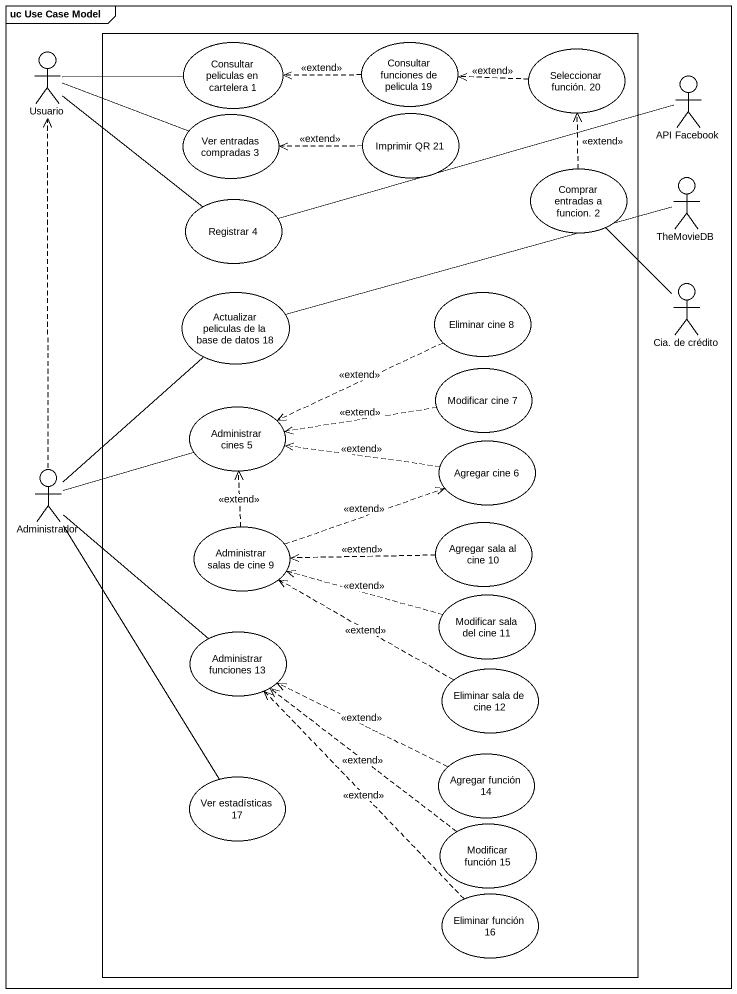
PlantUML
@startuml
mainframe uc Use Case Model
rectangle " " as rectangle1 {
  usecase "Consultar peliculas en cartelera 1" as Consultar_peliculas_en
  usecase "Consultar funciones de pelicula 19" as Consultar_funciones_de
  usecase "Seleccionar función. 20" as Seleccionar_función_20
  usecase "Ver entradas compradas 3" as Ver_entradas_compradas_3
  usecase "Imprimir QR 21" as Imprimir_QR_21
  usecase "Registrar 4" as Registrar_4
  usecase "Comprar entradas a funcion. 2" as Comprar_entradas_a_funcion_2
  usecase "Actualizar peliculas de la base de datos 18" as Actualizar_peliculas_de_la
  usecase "Eliminar cine 8" as Eliminar_cine_8
  usecase "Modificar cine 7" as Modificar_cine_7
  usecase "Administrar cines 5" as Administrar_cines_5
  usecase "Agregar cine 6" as Agregar_cine_6
  usecase "Administrar salas de cine 9" as Administrar_salas_de_cine_9
  usecase "Agregar sala al cine 10" as Agregar_sala_al_cine_10
  usecase "Modificar sala del cine 11" as Modificar_sala_del_cine_11
  usecase "Administrar funciones 13" as Administrar_funciones_13
  usecase "Eliminar sala de cine 12" as Eliminar_sala_de_cine_12
  usecase "Ver estadísticas 17" as Ver_estadísticas_17
  usecase "Agregar función 14" as Agregar_función_14
  usecase "Modificar función 15" as Modificar_función_15
  usecase "Eliminar función 16" as Eliminar_función_16
}
actor Usuario
actor "API Facebook" as API_Facebook
actor TheMovieDB
actor "Cia. de crédito" as Cia_de_crédito
actor Administrador
Consultar_funciones_de .left.> Consultar_peliculas_en : <<extend>>
Usuario -right- Consultar_peliculas_en
Usuario -right- Ver_entradas_compradas_3
Usuario -- Registrar_4
Seleccionar_función_20 .left.> Consultar_funciones_de : <<extend>>
API_Facebook -left- Registrar_4
Imprimir_QR_21 .left.> Ver_entradas_compradas_3 : <<extend>>
Comprar_entradas_a_funcion_2 .up.> Seleccionar_función_20 : <<extend>>
Actualizar_peliculas_de_la -right- TheMovieDB
Eliminar_cine_8 .left.> Administrar_cines_5 : <<extend>>
Cia_de_crédito -up- Comprar_entradas_a_funcion_2
Modificar_cine_7 .left.> Administrar_cines_5 : <<extend>>
Agregar_cine_6 .left.> Administrar_cines_5 : <<extend>>
Administrador .up.> Usuario
Administrador -up- Actualizar_peliculas_de_la
Administrador -right- Administrar_cines_5
Administrador -- Administrar_funciones_13
Administrador -- Ver_estadísticas_17
Administrar_salas_de_cine_9 .up.> Administrar_cines_5 : <<extend>>
Administrar_salas_de_cine_9 .right.> Agregar_cine_6 : <<extend>>
Agregar_sala_al_cine_10 .left.> Administrar_salas_de_cine_9 : <<extend>>
Modificar_sala_del_cine_11 .left.> Administrar_salas_de_cine_9 : <<extend>>
Eliminar_sala_de_cine_12 .left.> Administrar_salas_de_cine_9 : <<extend>>
Agregar_función_14 .left.> Administrar_funciones_13 : <<extend>>
Modificar_función_15 .up.> Administrar_funciones_13 : <<extend>>
Eliminar_función_16 .up.> Administrar_funciones_13 : <<extend>>
@enduml
